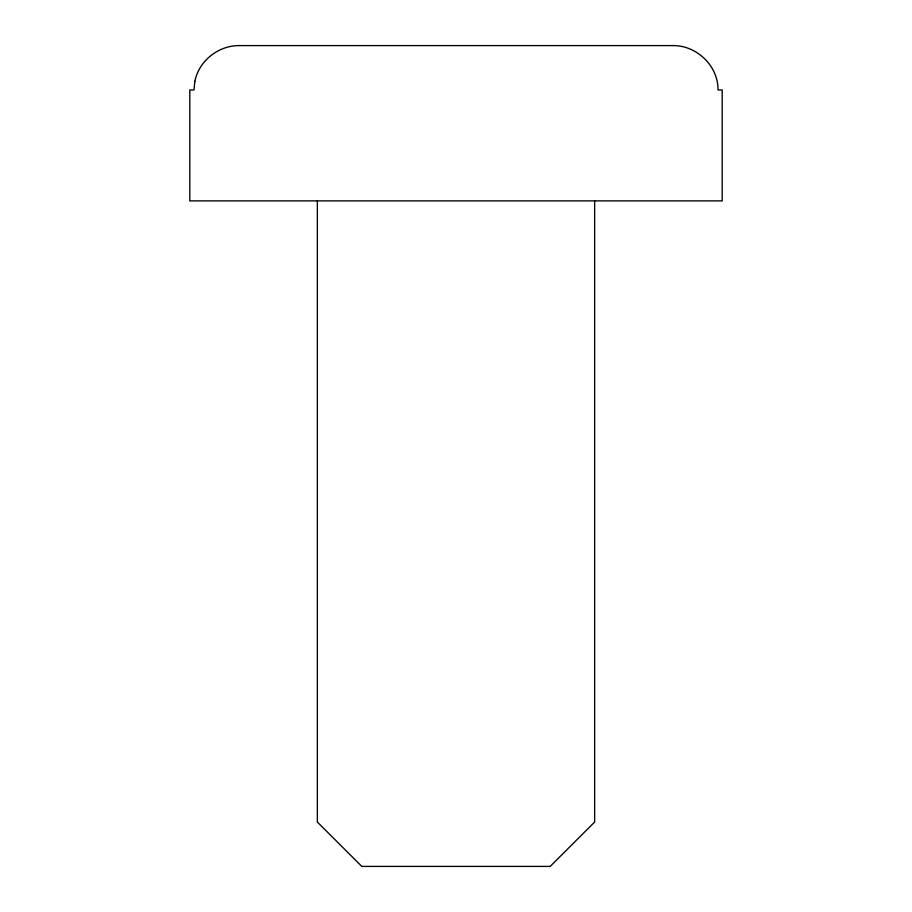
<?xml version="1.0" encoding="UTF-8"?>
<svg xmlns="http://www.w3.org/2000/svg" width="912" height="912" viewBox="0 0 912 912"><rect width="100%" height="100%" fill="white"/><g stroke="black" fill="none" stroke-linecap="round" stroke-linejoin="round"><path stroke-width="1.37" d="M594.647 200.891L594.647 822.031L550.187 866.4L361.813 866.4L317.353 822.031L317.353 200.891M194.86 81.316L193.982 89.969L189.799 89.969L189.799 200.891L722.201 200.891L722.201 89.969L718.018 89.969C718.325 65.915 696.643 45.201 672.782 45.6L239.218 45.6C218.458 45.44 198.907 60.819 194.86 81.316"/></g></svg>
